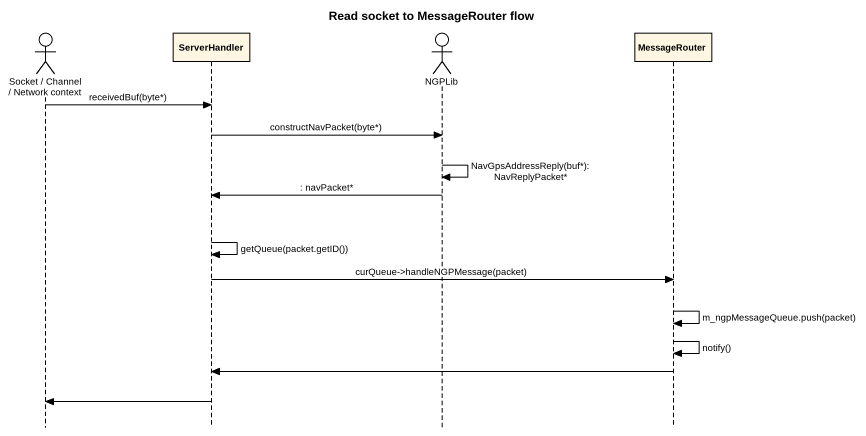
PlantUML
@startuml
title Read socket to MessageRouter flow
hide footbox
actor "Socket / Channel / Network context" as Socket_Channel_Network
participant ServerHandler
actor NGPLib
participant MessageRouter

Socket_Channel_Network -> ServerHandler : receivedBuf(byte*)
ServerHandler -> NGPLib : constructNavPacket(byte*)
NGPLib -> NGPLib : NavGpsAddressReply(buf*): NavReplyPacket*
NGPLib -> ServerHandler : : navPacket*
ServerHandler -> ServerHandler : getQueue(packet.getID())
ServerHandler -> MessageRouter : curQueue->handleNGPMessage(packet)
MessageRouter -> MessageRouter : m_ngpMessageQueue.push(packet)
MessageRouter -> MessageRouter : notify()
MessageRouter -> ServerHandler
ServerHandler -> Socket_Channel_Network
@enduml
